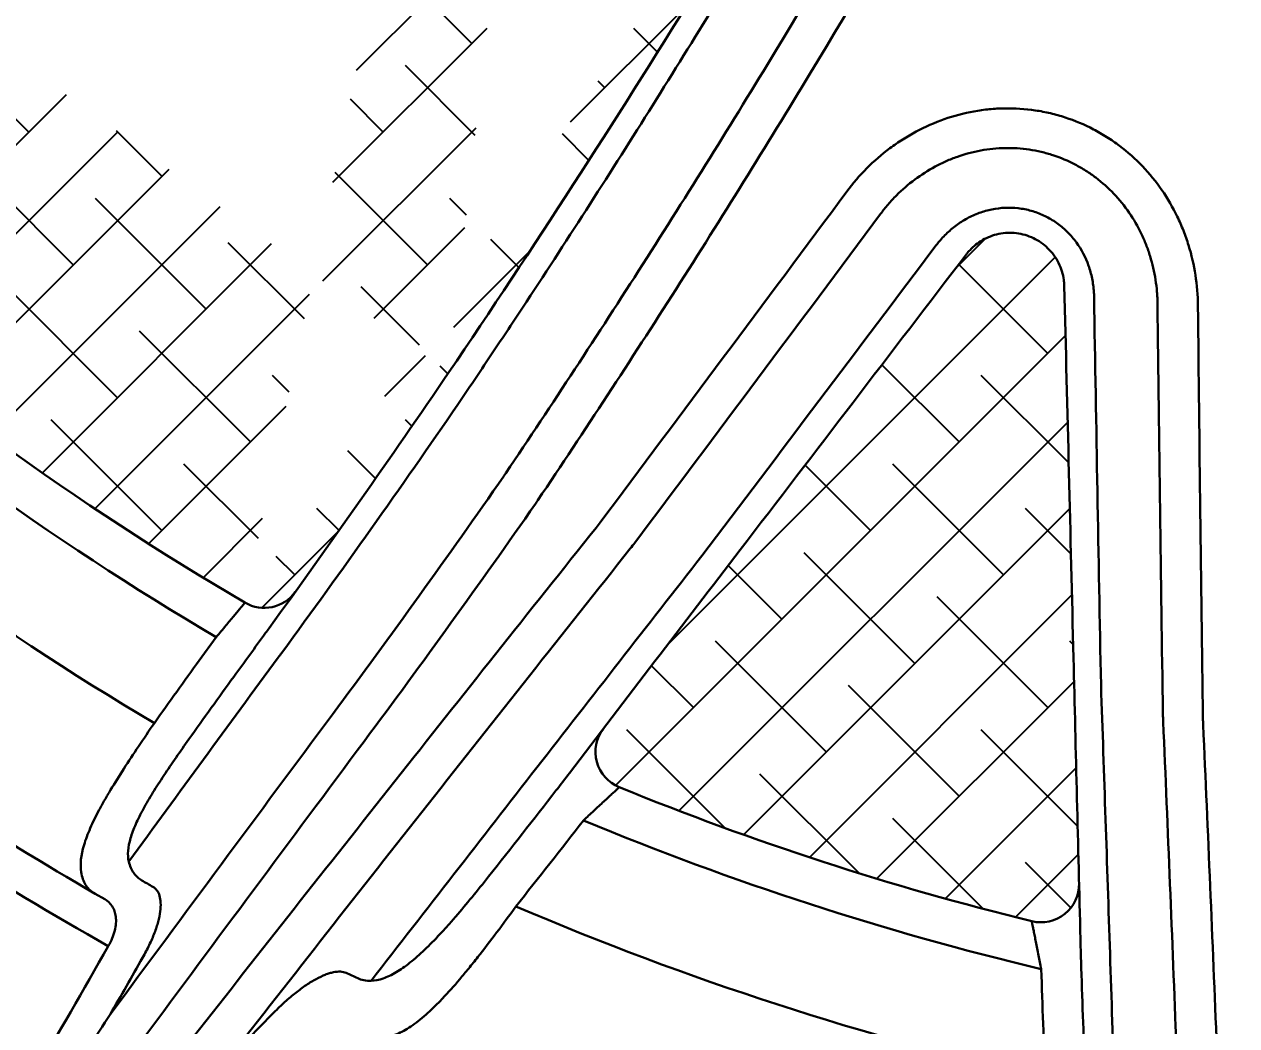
# Model space of a CAD drawing. Header units: inches. Extents: x 975 to 1816, y 133 to 420.
# Drawn here: x 1527.28 to 1546.63, y 228.97 to 244.97 of the extents above; entities that cross this region are included whole.
import ezdxf

# ---------------------------------------------------------------- set-up
doc = ezdxf.new("R2010")
doc.units = ezdxf.units.IN
doc.header["$MEASUREMENT"] = 0
doc.linetypes.add('CENTER', pattern=[2, 1.25, -0.25, 0.25, -0.25])
doc.layers.get('0').update_dxf_attribs({"lineweight": 30})
doc.layers.add('Center', color=1, linetype='CENTER', lineweight=18)
doc.layers.add('FORMAT', color=7, linetype='Continuous')
doc.styles.add('TCVN', font='tcvn+7284-2003r.ttf', dxfattribs={"height": 2.5})
doc.dimstyles.new('TCVN', dxfattribs={"dimtxt": 2.5, "dimasz": 3, "dimexe": 0.1, "dimexo": 0.0625, "dimgap": 0.09, "dimtad": 0, "dimtoh": 1, "dimdec": 0, "dimzin": 0, "dimdsep": 46, "dimtxsty": 'TCVN', "dimcen": 0.09, "dimclrd": 2, "dimclre": 2, "dimclrt": 1, "dimadec": 0, "dimazin": 0, "dimtfac": 1, "dimtdec": 0, "dimtofl": 0, "dimtmove": 0, "dimatfit": 3, "dimfxl": 1, "dimtolj": 1, "dimtzin": 0, "dimlwd": 18, "dimlwe": 18, "dimarcsym": 0})
pattern_1 = [(45, (0, 0), (-0.7071067811865476, 0.7071067811865476), []), (135, (0, 0), (-2.121320343559642, 0.7071067811865477), [2.5, -1.5])]

# ---------------------------------------------------------------- blocks, each defined once
blk = doc.blocks.new('*D74')
at = {"layer": 'Center', "color": 2, "linetype": 'Continuous', "lineweight": 18, "transparency": 16777216}
for p, q in [((1611.119503879612, 353.3944223438949), (1591.19814560088, 326.2673671828961)), ((1614.119503879613, 353.394422343895), (1611.119503879612, 353.3944223438949))]:
    blk.add_line(p, q, dxfattribs=at)
at = {"layer": 'Center', "color": 2, "lineweight": 18, "transparency": 16777216}
for p, q in [((1554.505716209793, 276.4255789259862), (1554.685716209793, 276.4255789259863)), ((1554.595716209793, 276.3355789259863), (1554.595716209793, 276.5155789259861))]:
    blk.add_line(p, q, dxfattribs=at)
at = {"layer": 'Center', "color": 2, "transparency": 16777216}
blk.add_solid([(1590.795142869767, 326.5633212312131), (1591.601148331993, 325.9714131345792), (1589.422421310978, 323.8493507962162)], dxfattribs=at)
at = {"layer": 'Defpoints', "color": 0, "transparency": 16777216}
for p in [(1589.422421310978, 323.8493507962162), (1519.769011108607, 229.0018070557562)]:
    blk.add_point(p, dxfattribs=at)
at = {"layer": 'Center', "color": 1, "transparency": 16777216, "insert": (1617.209503879613, 353.3944223438949), "char_height": 2.5, "attachment_point": 5, "style": 'TCVN'}
blk.add_mtext('\\A1;∅118', dxfattribs=at)

msp = doc.modelspace()

# ---------------------------------------------------------------- hatches: boundary and pattern name
at = {"layer": 'FORMAT'}
h = msp.add_hatch(dxfattribs=at)
h.set_pattern_fill('ANSI38', color=3, scale=8)
h.set_pattern_definition(pattern_1)
h.paths.add_polyline_path([(1554.595716209793, 336.2636068212562, 0.414213562373095), (1494.667688314523, 276.3355789259863, 0.414213562373095), (1554.595716209793, 216.4075510307163), (1554.595716209793, 217.5875510307165, -0.4142135623730951), (1495.757688314523, 276.4255789259864, -0.4142135623730951), (1554.595716209793, 335.2636068212563)])
h.paths.add_polyline_path([(1554.595716209793, 336.2636068212562), (1554.595716209793, 335.2636068212563, -0.4142135623730951), (1613.433744105063, 276.4255789259864, -0.4142135623730951), (1554.595716209793, 217.5875510307165), (1554.595716209793, 216.4075510307163, 0.414213562373095), (1614.523744105063, 276.3355789259863, 0.414213562373095)])
h.paths.add_polyline_path([(1560.855499231678, 334.3342656695384), (1566.534810445013, 333.4354196637688), (1567.472736711903, 339.3616574515965), (1561.793425498568, 340.2605034573661)], flags=9)
h = msp.add_hatch(dxfattribs=at)
h.set_pattern_fill('ANSI38', color=3, scale=8)
h.set_pattern_definition(pattern_1)
edge = h.paths.add_edge_path()
edge.add_spline(control_points=[(1565.318618731072, 240.8739875810666), (1565.328938277625, 240.9570484389108), (1565.352126001632, 241.0426350988562), (1565.388557841308, 241.1236258834892)], knot_values=[0.009254167133785416, 0.009254167133785416, 0.009254167133785416, 0.009254167133785416, 0.0106535030256173, 0.0106535030256173, 0.0106535030256173, 0.0106535030256173], degree=3, periodic=0)
edge.add_spline(control_points=[(1565.388557841308, 241.1236258834892), (1565.425251741646, 241.2051992491481), (1565.476431940866, 241.284071432347), (1565.538679950035, 241.3524393229785)], knot_values=[0.007842854866841244, 0.007842854866841244, 0.007842854866841244, 0.007842854866841244, 0.00925416713378542, 0.00925416713378542, 0.00925416713378542, 0.00925416713378542], degree=3, periodic=0)
edge.add_spline(control_points=[(1565.538679950035, 241.3524393229785), (1565.601494714396, 241.4214296890506), (1565.677263787942, 241.4816054146793), (1565.759731313883, 241.5273838580782)], knot_values=[0.006418569975644233, 0.006418569975644233, 0.006418569975644233, 0.006418569975644233, 0.007842854866841241, 0.007842854866841241, 0.007842854866841241, 0.007842854866841241], degree=3, periodic=0)
edge.add_spline(control_points=[(1565.759731313883, 241.5273838580782), (1565.841653411629, 241.5728595295262), (1565.932427325536, 241.6054203130776), (1566.024639179016, 241.6223766705567)], knot_values=[0.00500427122234227, 0.00500427122234227, 0.00500427122234227, 0.00500427122234227, 0.006418569975644234, 0.006418569975644234, 0.006418569975644234, 0.006418569975644234], degree=3, periodic=0)
edge.add_spline(control_points=[(1566.024639179016, 241.6223766705567), (1566.115999496559, 241.6391764435274), (1566.211261198082, 241.6410994112493), (1566.302523482035, 241.6283314455505)], knot_values=[0.003603259343527432, 0.003603259343527432, 0.003603259343527432, 0.003603259343527432, 0.00500427122234227, 0.00500427122234227, 0.00500427122234227, 0.00500427122234227], degree=3, periodic=0)
edge.add_spline(control_points=[(1566.302523482035, 241.6283314455505), (1566.401364701861, 241.6145031558158), (1566.498449863396, 241.582880385251), (1566.584259971087, 241.5381315979892)], knot_values=[0.002081712490357835, 0.002081712490357835, 0.002081712490357835, 0.002081712490357835, 0.003603259343527432, 0.003603259343527432, 0.003603259343527432, 0.003603259343527432], degree=3, periodic=0)
edge.add_spline(control_points=[(1566.584259971087, 241.5381315979892), (1566.669867327106, 241.4934885429269), (1566.74675339765, 241.4346793961613), (1566.809594012998, 241.369219089273)], knot_values=[0.0005656201739913085, 0.0005656201739913085, 0.0005656201739913085, 0.0005656201739913085, 0.002081712490357835, 0.002081712490357835, 0.002081712490357835, 0.002081712490357835], degree=3, periodic=0)
edge.add_spline(control_points=[(1566.809594012998, 241.369219089273), (1566.828574116619, 241.3494477455189), (1566.847432289097, 241.3277059077568), (1566.863021259677, 241.3080951586174)], knot_values=[0.0001137027218274027, 0.0001137027218274027, 0.0001137027218274027, 0.0001137027218274027, 0.0005656201739913085, 0.0005656201739913085, 0.0005656201739913085, 0.0005656201739913085], degree=3, periodic=0)
edge.add_spline(control_points=[(1566.872986119787, 241.2953169630445), (1568.082409387007, 239.7142973449099), (1569.288083046996, 238.1381794040879), (1570.485865508742, 236.5723772390357)], knot_values=[0, 0, 0, 0, 1, 1, 1, 1], degree=3, periodic=0)
edge.add_spline(control_points=[(1570.485865508742, 236.5723772390357), (1571.211296558694, 235.6240568679417), (1571.939757815549, 234.6717752562397), (1572.670226173214, 233.7168698602562)], knot_values=[0.1983692280356164, 0.1983692280356164, 0.1983692280356164, 0.1983692280356164, 1, 1, 1, 1], degree=3, periodic=0)
edge.add_arc((1572.186522530736, 233.3468539332297), 0.6090000000000103, -67.78779660798108, 37.414691450293105, ccw=False)
edge.add_arc((1554.595716209793, 276.4255789259865), 47.14084945843562, 283.7877966079871, 292.21220339201346, ccw=False)
edge.add_arc((1565.685494189698, 231.2345417794578), 0.6090000000000149, 178.5853085496923, 283.7877966079787, ccw=False)
edge.add_spline(control_points=[(1565.076679817672, 231.2495770850831), (1565.106361870575, 232.4514722010508), (1565.135962325899, 233.6500632419507), (1565.165439592016, 234.8436660663443)], knot_values=[0, 0, 0, 0, 0.8016310740845208, 0.8016310740845208, 0.8016310740845208, 0.8016310740845208], degree=3, periodic=0)
edge.add_spline(control_points=[(1565.165439592016, 234.8436660663443), (1565.214110505063, 236.8144641399532), (1565.263102184227, 238.7982507771063), (1565.312246099068, 240.7882017896139)], knot_values=[0, 0, 0, 0, 1, 1, 1, 1], degree=3, periodic=0)
edge.add_spline(control_points=[(1565.312505838905, 240.7969401586989), (1565.313236551401, 240.8179656865635), (1565.315364043496, 240.8477909705185), (1565.318618731072, 240.8739875810666)], knot_values=[0.0106535030256173, 0.0106535030256173, 0.0106535030256173, 0.0106535030256173, 0.01109037539014656, 0.01109037539014656, 0.01109037539014656, 0.01109037539014656], degree=3, periodic=0)
edge = h.paths.add_edge_path()
edge.add_spline(control_points=[(1542.374025490456, 241.3609733870901), (1542.431196126275, 241.4221053553804), (1542.500261965567, 241.4777170155637), (1542.577341131781, 241.5218258386447)], knot_values=[0.00925416713380884, 0.00925416713380884, 0.00925416713380884, 0.00925416713380884, 0.01065350302565833, 0.01065350302565833, 0.01065350302565833, 0.01065350302565833], degree=3, periodic=0)
edge.add_spline(control_points=[(1542.577341131781, 241.5218258386447), (1542.654974742057, 241.5662519442839), (1542.742740299101, 241.5999779145643), (1542.833285634228, 241.618700238181)], knot_values=[0.007842854866875554, 0.007842854866875554, 0.007842854866875554, 0.007842854866875554, 0.009254167133808841, 0.009254167133808841, 0.009254167133808841, 0.009254167133808841], degree=3, periodic=0)
edge.add_spline(control_points=[(1542.833285634228, 241.618700238181), (1542.924655365819, 241.6375930246643), (1543.021324238035, 241.6417402653374), (1543.114949761907, 241.6303026084836)], knot_values=[0.006418569975697863, 0.006418569975697863, 0.006418569975697863, 0.006418569975697863, 0.007842854866875552, 0.007842854866875552, 0.007842854866875552, 0.007842854866875552], degree=3, periodic=0)
edge.add_spline(control_points=[(1543.114949761907, 241.6303026084836), (1543.207956060215, 241.6189405986246), (1543.300532447588, 241.5919272579812), (1543.385100100996, 241.5514444717826)], knot_values=[0.005004271222376998, 0.005004271222376998, 0.005004271222376998, 0.005004271222376998, 0.006418569975697863, 0.006418569975697863, 0.006418569975697863, 0.006418569975697863], degree=3, periodic=0)
edge.add_spline(control_points=[(1543.385100100996, 241.5514444717826), (1543.468886809296, 241.5113355263206), (1543.54708543681, 241.4568978166235), (1543.613413353536, 241.3929256907904)], knot_values=[0.003603259343539039, 0.003603259343539039, 0.003603259343539039, 0.003603259343539039, 0.005004271222376998, 0.005004271222376998, 0.005004271222376998, 0.005004271222376998], degree=3, periodic=0)
edge.add_spline(control_points=[(1543.613413353536, 241.3929256907904), (1543.685249515349, 241.32364095806), (1543.745205662759, 241.240992373097), (1543.788324820959, 241.1543519279264)], knot_values=[0.002081712490368265, 0.002081712490368265, 0.002081712490368265, 0.002081712490368265, 0.003603259343539039, 0.003603259343539039, 0.003603259343539039, 0.003603259343539039], degree=3, periodic=0)
edge.add_spline(control_points=[(1543.788324820959, 241.1543519279264), (1543.831342097439, 241.0679161963444), (1543.858977085972, 240.9751460988138), (1543.871339608727, 240.885250811137)], knot_values=[0.0005656201739996083, 0.0005656201739996083, 0.0005656201739996083, 0.0005656201739996083, 0.002081712490368264, 0.002081712490368264, 0.002081712490368264, 0.002081712490368264], degree=3, periodic=0)
edge.add_spline(control_points=[(1543.871339608727, 240.885250811137), (1543.875073530834, 240.8580992330425), (1543.877550581258, 240.8294251611358), (1543.878635414251, 240.8043967648043)], knot_values=[0.0001137027218291859, 0.0001137027218291859, 0.0001137027218291859, 0.0001137027218291859, 0.0005656201739996084, 0.0005656201739996084, 0.0005656201739996084, 0.0005656201739996084], degree=3, periodic=0)
edge.add_spline(control_points=[(1543.879186320518, 240.7882017896138), (1543.928330281967, 238.7982488898522), (1543.97732188108, 236.8144654941689), (1544.02599282757, 234.8436660663446)], knot_values=[0, 0, 0, 0, 1, 1, 1, 1], degree=3, periodic=0)
edge.add_spline(control_points=[(1544.02599282757, 234.8436660663446), (1544.055470146652, 233.6500610973), (1544.085070595803, 232.4514703063566), (1544.114752601914, 231.2495770850831)], knot_values=[0.198369228035552, 0.198369228035552, 0.198369228035552, 0.198369228035552, 1, 1, 1, 1], degree=3, periodic=0)
edge.add_arc((1543.505938229888, 231.2345417794577), 0.6090000000000146, -103.78779660797869, 1.4146914503103858, ccw=False)
edge.add_arc((1554.595716209793, 276.4255789259865), 47.14084945843561, 247.7877966079874, 256.2122033920135, ccw=False)
edge.add_arc((1537.00490988885, 233.3468539332295), 0.6090000000000276, 142.5853085496878, 247.78779660798222, ccw=False)
edge.add_spline(control_points=[(1536.521206246372, 233.7168698602562), (1537.251675755567, 234.6717767615768), (1537.980137164336, 235.6240585718701), (1538.705566910846, 236.5723772390373)], knot_values=[0, 0, 0, 0, 0.8016310740846274, 0.8016310740846274, 0.8016310740846274, 0.8016310740846274], degree=3, periodic=0)
edge.add_spline(control_points=[(1538.705566910846, 236.5723772390373), (1539.903348549546, 238.1381783281633), (1541.109024179587, 239.7142988443358), (1542.318446299799, 241.2953169630445)], knot_values=[0, 0, 0, 0, 1, 1, 1, 1], degree=3, periodic=0)
edge.add_spline(control_points=[(1542.323792718218, 241.302233780892), (1542.336742372245, 241.3188142882194), (1542.355994411558, 241.3416929413213), (1542.374025490456, 241.3609733870901)], knot_values=[0.01065350302565833, 0.01065350302565833, 0.01065350302565833, 0.01065350302565833, 0.01109037539013582, 0.01109037539013582, 0.01109037539013582, 0.01109037539013582], degree=3, periodic=0)
h.paths.add_polyline_path([(1505.781252340478, 264.6249326236826), (1508.781252340478, 264.6249326236826), (1508.781252340478, 270.6249326236826), (1505.781252340478, 270.6249326236826)], flags=9)
h = msp.add_hatch(dxfattribs=at)
h.set_pattern_fill('ANSI38', color=3, scale=8)
h.set_pattern_definition(pattern_1)
edge = h.paths.add_edge_path()
edge.add_spline(control_points=[(1525.73827583003, 245.4504682464448), (1524.722950976703, 244.1422121607571), (1523.722231718752, 242.810938726239), (1522.739331479243, 241.4597735920328)], knot_values=[0, 0, 0, 0, 1, 1, 1, 1], degree=3, periodic=0)
edge.add_arc((1523.650738832833, 241.674731610245), 0.6090000000000286, 143.7118873942702, 228.3155353984209)
edge.add_arc((1554.595716209793, 276.4255789259864), 47.1408494584355, 228.3155353984209, 239.6844646015796)
edge.add_spline(control_points=[(1535.14764346793, 256.5045737416244), (1533.489887412568, 254.7265273244457), (1531.875883791329, 252.9145194469472), (1529.912556479416, 250.6074323890874), (1529.522601713919, 250.1439106399799), (1528.748107245079, 249.2126651822277), (1528.36367864982, 248.7450675297433), (1527.221219472689, 247.339378242917), (1526.473110414967, 246.3973096223122), (1525.738287571044, 245.4504833748559)], knot_values=[0, 0, 0, 0, 0.4999999999999997, 0.4999999999999997, 0.6249999999999997, 0.6249999999999997, 0.7499999999999997, 0.7499999999999997, 1, 1, 1, 1], degree=3, periodic=0)
edge.add_spline(control_points=[(1534.054133520484, 239.4087729903459), (1535.398167050579, 241.3875522943609), (1536.704833917026, 243.4063794507551), (1538.289443132133, 245.9809581042842), (1538.603931673358, 246.4984336411108), (1539.227994236002, 247.5385465687447), (1539.537488101528, 248.0610600576343), (1540.456336233809, 249.6325921365283), (1541.056793594609, 250.6868201913819), (1541.645160487445, 251.7475764799328)], knot_values=[0, 0, 0, 0, 0.5000000000000006, 0.5000000000000006, 0.6250000000000001, 0.6250000000000001, 0.7499999999999997, 0.7499999999999997, 1, 1, 1, 1], degree=3, periodic=0)
edge.add_arc((1531.108220323408, 236.2565541555296), 0.6090000000000062, 239.6844646015796, 324.2881126057365)
edge.add_spline(control_points=[(1531.185422400857, 235.3233271118845), (1532.166741090469, 236.6756773970071), (1533.123634461015, 238.0388281431946), (1534.054122760245, 239.4087571483777)], knot_values=[0, 0, 0, 0, 1, 1, 1, 1], degree=3, periodic=0)
edge.add_spline(control_points=[(1536.068849509456, 257.484368196791), (1535.762977406041, 257.1617597901952), (1535.455873243872, 256.8351693361991), (1535.14764346793, 256.5045737416244)], knot_values=[0, 0, 0, 0, 1, 1, 1, 1], degree=3, periodic=0)
edge.add_spline(control_points=[(1541.645160487445, 251.7475764799328), (1541.861764815255, 252.1380886002593), (1542.075010054008, 252.5263842083262), (1542.284947262309, 252.9123712690941)], knot_values=[0, 0, 0, 0, 1, 1, 1, 1], degree=3, periodic=0)
edge.add_arc((1541.450044104084, 258.3321135072464), 3.262499999999996, 338.1176087293941, 489.3116410526703)
edge.add_spline(control_points=[(1544.358164792238, 256.8533504048074), (1544.401813436477, 256.9391893908576), (1544.441584753804, 257.0267903811033), (1544.477483721307, 257.1161712330949)], knot_values=[0, 0, 0, 0, 1, 1, 1, 1], degree=3, periodic=0)
edge.add_spline(control_points=[(1544.344123628421, 256.8257437812027), (1544.001223612279, 256.1517217760304), (1543.657966214549, 255.4887718856278), (1543.14296929805, 254.5104676098382), (1542.971287046704, 254.1870573058343), (1542.713801863622, 253.7059419709831), (1542.58506886862, 253.4663844666328), (1542.434910959994, 253.1886434054957), (1542.370565559281, 253.0699840906234), (1542.327670556962, 252.990960572445), (1542.306159540934, 252.9513718118987), (1542.284947262309, 252.9123712690941)], knot_values=[0, 0, 0, 0, 0.5000000000000008, 0.5000000000000008, 0.7500000000000003, 0.7500000000000003, 0.8750000000000001, 0.9374999999999998, 0.96875, 0.96875, 1, 1, 1, 1], degree=3, periodic=0)
edge.add_spline(control_points=[(1539.383126104043, 260.8563472981429), (1539.300195939433, 260.7884416031176), (1539.220828509553, 260.7166440227436), (1539.14499810512, 260.640937708579)], knot_values=[0, 0, 0, 0, 1, 1, 1, 1], degree=3, periodic=0)
edge.add_spline(control_points=[(1539.120204396273, 260.6161791720873), (1538.593577548357, 260.0901846630344), (1538.075601775818, 259.5655191382067), (1537.311327628152, 258.7808440617487), (1537.058290275621, 258.5192615013103), (1536.683362091468, 258.1290629820519), (1536.497193549141, 257.9346542503788), (1536.312936310717, 257.7412781071461), (1536.190519341308, 257.6125897151462), (1536.129331133031, 257.5481591734512), (1536.068849509456, 257.484368196791)], knot_values=[0, 0, 0, 0, 0.4999999999999987, 0.4999999999999987, 0.7499999999999987, 0.7499999999999987, 0.874999999999998, 0.9374999999999989, 0.9374999999999989, 1, 1, 1, 1], degree=3, periodic=0)

# ---------------------------------------------------------------- linework, layer by layer
msp.add_line((1530.071509682719, 234.8076537798664), (1530.342136785632, 235.1799620066884))
for radius in [58.8380278952699, 58.4030278952699, 57.08507566618621]:
    msp.add_circle((1554.595716209793, 276.4255789259864), radius)
for centre, radius, start, end in [((1554.595716209793, 276.4255789259864), 47.1408494584355, 228.3155353984209, 239.6844646015796), ((1554.595716209793, 276.4255789259864), 47.84806192457118, 228.4567221317495, 239.5432778682515), ((1554.595716209793, 276.4255789259864), 49.53270725694754, 228.6372188681809, 239.3628040471687), ((1554.595716209793, 276.4255789259864), 52.36155712149039, 227.812522181149, 240.1876395075387), ((1554.595716209793, 276.4255789259864), 52.98550985273558, 227.3577064781138, 240.6424452555845), ((1531.108220323408, 236.2565541555296), 0.6090000000000062, 239.6844646015796, 324.2881126057365), ((1537.00490988885, 233.3468539332295), 0.6090000000000212, 142.5853085496886, 247.7877966079874), ((1554.595716209793, 276.4255789259864), 47.1408494584355, 247.7877966079874, 256.2122033920135), ((1554.595716209793, 276.4255789259864), 47.84806192457121, 247.3945372378722, 256.6054627621348), ((1543.505938229888, 231.2345417794577), 0.6089999999999927, 256.2122033920135, 1.414691450309844), ((1554.595716209793, 276.4255789259864), 49.53270725694755, 246.8531868660983, 257.1468131339054)]:
    msp.add_arc(centre, radius, start, end)
for points, knots in [([(1534.054133520484, 239.4087729903459), (1535.398167050579, 241.3875522943609), (1536.704833917026, 243.4063794507551), (1538.289443132133, 245.9809581042842), (1538.603931673358, 246.4984336411108), (1539.227994236002, 247.5385465687447), (1539.537488101528, 248.0610600576343), (1540.456336233809, 249.6325921365283), (1541.056793594609, 250.6868201913819), (1541.645160487445, 251.7475764799328)], [0, 0, 0, 0, 0.5000000000000006, 0.5000000000000006, 0.6250000000000001, 0.6250000000000001, 0.7499999999999997, 0.7499999999999997, 1, 1, 1, 1]), ([(1542.006948106864, 251.6584426534766), (1541.402659019022, 250.5623389566653), (1540.78575467255, 249.4727653164141), (1539.841441525308, 247.8482229333648), (1539.523332383335, 247.3080482155201), (1538.881739346834, 246.2325689943457), (1538.558337138798, 245.6973918011545), (1537.580384026386, 244.0994884101028), (1536.918085981124, 243.0443871603773), (1535.909415259721, 241.4767829128721), (1535.401274761999, 240.6967446146596), (1534.887477875158, 239.9223226532174), (1534.543695097319, 239.407286366023), (1534.371042787771, 239.1501906480221), (1534.198037782932, 238.8941161205177)], [0, 0, 0, 0, 0.2499999999999993, 0.2499999999999993, 0.3749999999999992, 0.3749999999999992, 0.499999999999999, 0.499999999999999, 0.7499999999999996, 0.7499999999999996, 0.8750000000000001, 0.9375, 0.9375, 1, 1, 1, 1]), ([(1534.965901573797, 237.799808001459), (1535.704539099519, 238.8992068805018), (1536.432918021364, 240.0107248707091), (1537.509745319554, 241.6964118460941), (1537.866163980549, 242.2615444553378), (1538.5732330189, 243.3972913305389), (1538.923476850949, 243.9672424488672), (1540.658249917454, 246.827379204027), (1541.993427267705, 249.1487077577071), (1543.275695203357, 251.5034424010882)], [0, 0, 0, 0, 0.2500000000000001, 0.2500000000000001, 0.3750000000000004, 0.3750000000000004, 0.5000000000000007, 0.5000000000000007, 1, 1, 1, 1]), ([(1543.859652452298, 251.2141697111917), (1542.566362780406, 248.8347441653075), (1541.219556226833, 246.4891720961398), (1539.469577148516, 243.5992359029134), (1539.116258292152, 243.0233503808873), (1538.402972709913, 241.8757850673383), (1538.043415276272, 241.304773954101), (1536.957093196843, 239.6015620891511), (1536.222275411939, 238.4784999808879), (1535.477094981976, 237.3676935761769)], [0, 0, 0, 0, 0.499999999999999, 0.499999999999999, 0.6249999999999991, 0.6249999999999991, 0.7499999999999991, 0.7499999999999991, 1, 1, 1, 1]), ([(1540.40755047271, 242.2949225803423), (1540.604164511513, 242.5594568136701), (1540.833565652965, 242.790499217539), (1541.162372497184, 243.0362635330221), (1541.230431741072, 243.0832971354815), (1541.369489488997, 243.171812132948), (1541.440628310285, 243.2134217146282), (1541.658975807579, 243.3301357519235), (1541.809290726838, 243.3961729995403), (1542.11719513762, 243.5040444698705), (1542.275128682945, 243.5460159548109), (1542.518344399324, 243.5899741470281), (1542.600373504862, 243.6013999946268), (1542.763647915543, 243.6174305969589), (1542.845251891193, 243.6221047804559), (1543.089964414635, 243.6261878287031), (1543.252973502063, 243.6156554376062), (1543.497278014621, 243.5791161528009), (1543.578751555656, 243.5634253458684), (1543.738518642914, 243.5256544653706), (1543.817206854237, 243.5035295539353), (1544.049758556885, 243.4276343968568), (1544.200116764291, 243.3643644357086), (1544.418524398253, 243.2501374827395), (1544.490427406005, 243.2086260628486), (1544.629288651252, 243.1205531056421), (1544.696483937069, 243.0739038688124), (1544.891594874526, 242.9263889107403), (1545.013057920504, 242.8179819560718), (1545.239000940906, 242.5813261515819), (1545.343883706507, 242.4520942548232), (1545.529380091124, 242.1830699241988), (1545.611030066964, 242.0423981521848), (1545.71744673974, 241.8224868228983), (1545.750232772322, 241.747693654615), (1545.810374763125, 241.5950979742352), (1545.837814886229, 241.5170028628931), (1545.91074337704, 241.2817415521632), (1545.947300216242, 241.1228598508648), (1545.997418674601, 240.8012182592964), (1546.010948394252, 240.6384528601154), (1546.012686812389, 240.4737033344248)], [0, 0, 0, 0, 0.1250000000000023, 0.1250000000000023, 0.1562500000000026, 0.1562500000000026, 0.1875000000000029, 0.1875000000000029, 0.2500000000000033, 0.2500000000000033, 0.3125000000000033, 0.3125000000000033, 0.3437500000000032, 0.3437500000000032, 0.3750000000000031, 0.3750000000000031, 0.4375000000000023, 0.4375000000000023, 0.4687500000000019, 0.4687500000000019, 0.5000000000000016, 0.5000000000000016, 0.5625000000000006, 0.5625000000000006, 0.5937499999999997, 0.5937499999999997, 0.6249999999999987, 0.6249999999999987, 0.687499999999998, 0.687499999999998, 0.7499999999999974, 0.7499999999999974, 0.8124999999999968, 0.8124999999999968, 0.8437499999999973, 0.8437499999999973, 0.8749999999999978, 0.8749999999999978, 0.9374999999999989, 0.9374999999999989, 1, 1, 1, 1]), ([(1545.367162251631, 240.500783841958), (1545.366801072493, 240.5328769343806), (1545.365842530666, 240.5657142158564), (1545.362789415983, 240.6303509649883), (1545.360689990418, 240.6625720474365), (1545.352695628863, 240.7589470430109), (1545.345111604902, 240.8228138870699), (1545.3155233561, 241.0132512107698), (1545.286798951316, 241.1386784638819), (1545.229538786178, 241.3244007091557), (1545.207987056715, 241.3861010911492), (1545.160714097947, 241.5067426350877), (1545.134943595721, 241.5658747422677), (1545.051304719911, 241.7397449439984), (1544.987125337626, 241.8509662717877), (1544.841312540569, 242.0636733325141), (1544.758819020085, 242.1659392299615), (1544.580783962889, 242.353410694413), (1544.485060119619, 242.4392838923359), (1544.331244993796, 242.5560973706401), (1544.278266729375, 242.5930338287602), (1544.168770231728, 242.6627548228471), (1544.112031105396, 242.6956306113266), (1543.939586291509, 242.7861003490416), (1543.820844180309, 242.8361659707159), (1543.637149648042, 242.8961288547903), (1543.57498734106, 242.9135923463635), (1543.448761381921, 242.943363275625), (1543.384391052131, 242.95570624779), (1543.191463534776, 242.9843482763767), (1543.062718985207, 242.9924585156539), (1542.86942199989, 242.9888406305835), (1542.80495966558, 242.9850065986039), (1542.675974770012, 242.9720376338862), (1542.611164065701, 242.9628476575101), (1542.419332318243, 242.9276654285675), (1542.29474698519, 242.8942025603668), (1542.112546701392, 242.8298470114418), (1542.052592070323, 242.8060374611366), (1541.93425029543, 242.7536757547604), (1541.875654489432, 242.7250143153757), (1541.703790954783, 242.6326549062716), (1541.595173058048, 242.5631183167458), (1541.389161149054, 242.4090582177145), (1541.291765044692, 242.3245375854713), (1541.15417763258, 242.1864078097367), (1541.109922071923, 242.1386434652776), (1541.046343725533, 242.0648654395535), (1541.02559677058, 242.039896078202), (1540.984989063165, 241.9892087124853), (1540.964871747251, 241.9631455139167), (1540.945708287326, 241.937401344671)], [0, 0, 0, 0, 0.01562499999999892, 0.01562499999999892, 0.03124999999999784, 0.03124999999999784, 0.06249999999999833, 0.06249999999999833, 0.1249999999999993, 0.1249999999999993, 0.1562499999999999, 0.1562499999999999, 0.1875000000000006, 0.1875000000000006, 0.2500000000000016, 0.2500000000000016, 0.3125000000000027, 0.3125000000000027, 0.3750000000000037, 0.3750000000000037, 0.4062500000000034, 0.4062500000000034, 0.4375000000000032, 0.4375000000000032, 0.5000000000000026, 0.5000000000000026, 0.5312500000000023, 0.5312500000000023, 0.5625000000000022, 0.5625000000000022, 0.6250000000000022, 0.6250000000000022, 0.6562500000000019, 0.6562500000000019, 0.6875000000000017, 0.6875000000000017, 0.7500000000000011, 0.7500000000000011, 0.7812500000000016, 0.7812500000000016, 0.8125000000000021, 0.8125000000000021, 0.875000000000002, 0.875000000000002, 0.9375000000000019, 0.9375000000000019, 0.9687500000000009, 0.9687500000000009, 0.9843750000000004, 0.9843750000000004, 1, 1, 1, 1]), ([(1541.883467336934, 241.4987739926119), (1541.928688234678, 241.5532366870106), (1541.977751845062, 241.6047358120121), (1542.082078530718, 241.7002916886999), (1542.137006501025, 241.7439912431515), (1542.252291304043, 241.8233744378733), (1542.31267331836, 241.8590245305438), (1542.439248660181, 241.9217575349765), (1542.504961447302, 241.9485394869885), (1542.638260385624, 241.9916689217531), (1542.706284851673, 242.0081973437156), (1542.845196046221, 242.0307776408524), (1542.916348694747, 242.0367715448668), (1543.056717949505, 242.0374961451009), (1543.126513304159, 242.032353126888), (1543.265314289988, 242.0108799231215), (1543.33486587124, 241.9943414303175), (1543.468626504316, 241.9508374132964), (1543.533237228502, 241.9239045408619), (1543.657981868876, 241.8598198499435), (1543.718628897184, 241.8222717634031), (1543.832192371225, 241.7387798823037), (1543.885169408824, 241.6929735646989), (1543.983801976012, 241.5935493386788), (1544.029716830349, 241.5396123881505), (1544.154595000629, 241.3681193929127), (1544.219262160123, 241.2439892397574), (1544.289928593354, 241.0438866047218), (1544.308708219523, 240.9755939614966), (1544.3297751551, 240.8722069887194), (1544.33558788693, 240.8375085673804), (1544.342562712824, 240.785119570594), (1544.344596309738, 240.7675995484709), (1544.34721311418, 240.7412344853067), (1544.348413065916, 240.7280306853799), (1544.349450516785, 240.7147949810544), (1544.35010602714, 240.7059640815242), (1544.350675381572, 240.7015544191589), (1544.3507073391, 240.6971226258966)], [0, 0, 0, 0, 0.06249999999999928, 0.06249999999999928, 0.1249999999999986, 0.1249999999999986, 0.1874999999999978, 0.1874999999999978, 0.2499999999999971, 0.2499999999999971, 0.3124999999999964, 0.3124999999999964, 0.3749999999999957, 0.3749999999999957, 0.4374999999999949, 0.4374999999999949, 0.4999999999999942, 0.4999999999999942, 0.5624999999999936, 0.5624999999999936, 0.6249999999999928, 0.6249999999999928, 0.687499999999992, 0.687499999999992, 0.7499999999999913, 0.7499999999999913, 0.874999999999993, 0.874999999999993, 0.937499999999994, 0.937499999999994, 0.9687499999999946, 0.9687499999999946, 0.9843749999999949, 0.9843749999999949, 0.992187499999995, 0.9960937499999974, 0.9960937499999974, 1, 1, 1, 1]), ([(1543.878745596408, 240.8017624698591), (1543.878711021574, 240.8026202314611), (1543.878674357318, 240.8034983015905), (1543.878635414251, 240.8043967648043), (1543.877550581258, 240.8294251611358), (1543.875073530834, 240.8580992330425), (1543.871339608727, 240.885250811137), (1543.858977085972, 240.9751460988138), (1543.831342097439, 241.0679161963444), (1543.788324820959, 241.1543519279264), (1543.745205662759, 241.240992373097), (1543.685249515349, 241.32364095806), (1543.613413353536, 241.3929256907904), (1543.54708543681, 241.4568978166235), (1543.468886809296, 241.5113355263206), (1543.385100100996, 241.5514444717826), (1543.300532447588, 241.5919272579812), (1543.207956060215, 241.6189405986246), (1543.114949761907, 241.6303026084836), (1543.021324238035, 241.6417402653374), (1542.924655365819, 241.6375930246643), (1542.833285634228, 241.618700238181), (1542.742740299101, 241.5999779145643), (1542.654974742057, 241.5662519442839), (1542.577341131781, 241.5218258386447), (1542.500261965567, 241.4777170155637), (1542.431196126275, 241.4221053553804), (1542.374025490456, 241.3609733870901), (1542.355994411558, 241.3416929413213), (1542.336742372245, 241.3188142882194), (1542.323792718218, 241.302233780892)], [9.754431223814792e-05, 9.754431223814792e-05, 9.754431223814792e-05, 9.754431223814792e-05, 0.0001137027218291859, 0.0001137027218291859, 0.0001137027218291859, 0.0005656201739996084, 0.0005656201739996084, 0.0005656201739996084, 0.002081712490368264, 0.002081712490368264, 0.002081712490368264, 0.003603259343539039, 0.003603259343539039, 0.003603259343539039, 0.005004271222376998, 0.005004271222376998, 0.005004271222376998, 0.006418569975697863, 0.006418569975697863, 0.006418569975697863, 0.007842854866875552, 0.007842854866875552, 0.007842854866875552, 0.00925416713380884, 0.00925416713380884, 0.00925416713380884, 0.01065350302565833, 0.01065350302565833, 0.01065350302565833, 0.01109037539013582, 0.01109037539013582, 0.01109037539013582, 0.01109037539013582]), ([(1541.835766888272, 241.4387211419054), (1541.851033131656, 241.4590129062785), (1541.866389780009, 241.4792698448985), (1541.88183100514, 241.4994831840647), (1541.881841545921, 241.4994969824767), (1541.881852086747, 241.4995107808757), (1541.881862627603, 241.4995245792414)], [0, 0, 0, 0, 0.000382339761689034, 0.000382339761689034, 0.000382339761689034, 0.0003826007616890095, 0.0003826007616890095, 0.0003826007616890095, 0.0003826007616890095]), ([(1544.352420155998, 240.6967917775896), (1544.352420573253, 240.6967744187176), (1544.352420990465, 240.696757059836), (1544.352421407633, 240.6967397009706), (1544.353032518517, 240.6713106416625), (1544.353549578233, 240.6458960226387), (1544.35397302873, 240.6205063676958)], [-2.610000000019904e-07, -2.610000000019904e-07, -2.610000000019904e-07, -2.610000000019904e-07, 0, 0, 0, 0.0003823397616888617, 0.0003823397616888617, 0.0003823397616888617, 0.0003823397616888617]), ([(1529.97385325504, 228.7924900507819), (1531.047024533882, 230.158834827605), (1532.119880056835, 231.5213333814935), (1534.265608494292, 234.236398357643), (1535.336059663153, 235.5859181243343), (1536.404798808906, 236.9270902236863)], [0, 0, 0, 0, 0.5, 0.5, 1, 1, 1, 1]), ([(1536.950815300064, 236.593836402337), (1535.878051991285, 235.2418528225093), (1534.803109289437, 233.8816307908456), (1532.648528447751, 231.1462883689345), (1531.571087227231, 229.7739430615291), (1530.493214970815, 228.3979694265948)], [0, 0, 0, 0, 0.5, 0.5, 1, 1, 1, 1]), ([(1537.025758327769, 236.6881718923107), (1537.02574763154, 236.6881584444764), (1537.025736935307, 236.6881449966459), (1537.025726239083, 236.6881315488106), (1537.000734111292, 236.6567101811131), (1536.975763739571, 236.6252784550991), (1536.950815300064, 236.593836402337)], [-2.60999999995145e-07, -2.60999999995145e-07, -2.60999999995145e-07, -2.60999999995145e-07, 0, 0, 0, 0.0006098362162363806, 0.0006098362162363806, 0.0006098362162363806, 0.0006098362162363806]), ([(1532.812801475164, 229.6906909111152), (1533.254230161696, 230.2593046581461), (1533.695768214831, 230.8277698682948), (1534.577899000117, 231.9628414609727), (1535.018587230877, 232.5295709540497), (1535.899248314139, 233.6614145303564), (1536.339262151898, 234.2265811686158), (1537.218433150064, 235.3550746471047), (1537.657639994228, 235.9184648611631), (1538.095780241385, 236.4801024476716)], [0, 0, 0, 0, 0.25, 0.25, 0.5, 0.5, 0.75, 0.75, 1, 1, 1, 1]), ([(1530.495593754332, 235.3636284828792), (1530.541566438775, 235.4185883251209), (1530.583299083455, 235.4686331189529), (1530.63969199898, 235.5363985300328), (1530.657513650935, 235.5578409360303), (1530.689982150048, 235.5969426151265), (1530.704763396373, 235.6147631812103), (1530.744792546697, 235.6630589677208), (1530.76580800842, 235.6884667431588), (1530.78664472316, 235.7136711538963), (1530.791908195664, 235.7200413784537), (1530.799004950104, 235.7286313743159), (1530.800820442224, 235.7308295954718), (1530.800820442224, 235.7308295954718)], [0, 0, 0, 0, 0.2500000000000004, 0.2500000000000004, 0.3750000000000056, 0.3750000000000056, 0.5000000000000108, 0.5000000000000108, 0.7499999999999962, 0.7499999999999962, 0.8749999999999981, 0.8749999999999981, 1, 1, 1, 1]), ([(1531.388497442658, 234.9308619297447), (1531.388487216925, 234.9308479648483), (1531.388476991191, 234.9308339999535), (1531.388466765454, 234.9308200350605), (1531.369949876461, 234.9055322359486), (1531.35142593861, 234.8802501869183), (1531.332894960474, 234.8549738980076)], [-2.610000000005267e-07, -2.610000000005267e-07, -2.610000000005267e-07, -2.610000000005267e-07, 0, 0, 0, 0.0004726219943954337, 0.0004726219943954337, 0.0004726219943954337, 0.0004726219943954337]), ([(1544.465082844584, 234.4105905806241), (1544.513785482058, 232.9861510283927), (1544.56173693788, 231.5557941513121), (1544.632520003054, 229.4058187986001), (1544.655929041916, 228.6882947333024), (1544.702409638451, 227.2514946732803), (1544.725485990687, 226.5320661225878), (1544.748386474447, 225.812584258786)], [0, 0, 0, 0, 0.5, 0.5, 0.75, 0.75, 1, 1, 1, 1]), ([(1528.186554238015, 231.4275786893263), (1528.165617396711, 231.5518886042703), (1528.181775060411, 231.6958085777119), (1528.244326332435, 231.9047884902831), (1528.259050942104, 231.948233334954), (1528.292310057026, 232.0370694385925), (1528.310848283795, 232.082519554968), (1528.371846620195, 232.2220668294799), (1528.419668799492, 232.3193471868809), (1528.501203534287, 232.4722734832065), (1528.530020952848, 232.5244197991406), (1528.590843157075, 232.6312048402913), (1528.622756475997, 232.6856732988085), (1528.721658167585, 232.8506251622641), (1528.79217454994, 232.9633326082713), (1528.941094563916, 233.1948375110877), (1529.019616344378, 233.3138034577018), (1529.183397314319, 233.5579425000928), (1529.267628903063, 233.6815969310192), (1529.353843878706, 233.8070739143891)], [0, 0, 0, 0, 0.2499999999999962, 0.2499999999999962, 0.3124999999999981, 0.3124999999999981, 0.3749999999999999, 0.3749999999999999, 0.5000000000000023, 0.5000000000000023, 0.562500000000002, 0.562500000000002, 0.6250000000000018, 0.6250000000000018, 0.7500000000000011, 0.7500000000000011, 0.8750000000000006, 0.8750000000000006, 1, 1, 1, 1]), ([(1545.458230081314, 233.8296097758861), (1545.456527544685, 233.8697112557182), (1545.454801194612, 233.9098172724676), (1545.453051155043, 233.9499276970601), (1545.453050406055, 233.9499448636707), (1545.453049657057, 233.9499620302818), (1545.453048908065, 233.9499791968942)], [0, 0, 0, 0, 0.0006098362162334042, 0.0006098362162334042, 0.0006098362162334042, 0.000610097216233381, 0.000610097216233381, 0.000610097216233381, 0.000610097216233381]), ([(1545.865128752466, 223.4033318701329), (1545.801886583434, 225.1501362719804), (1545.736860121496, 226.8937569498648), (1545.601556967064, 230.3732340943892), (1545.531440247182, 232.1052204499094), (1545.458230081314, 233.8296097758861)], [0, 0, 0, 0, 0.5, 0.5, 1, 1, 1, 1]), ([(1546.095848383329, 233.7782773397869), (1546.172152775289, 232.0651146582618), (1546.244950466208, 230.3438417301116), (1546.385001392883, 226.8861856409429), (1546.452100407257, 225.1533619488126), (1546.517194611378, 223.4172326025939)], [0, 0, 0, 0, 0.5, 0.5, 1, 1, 1, 1]), ([(1529.905155247477, 233.5491177820727), (1529.835234991686, 233.4505846248442), (1529.766690358549, 233.3530928745581), (1529.632976344971, 233.1598395034617), (1529.568408329305, 233.0649365332363), (1529.445419764558, 232.8792602739436), (1529.386861681502, 232.7882967279141), (1529.276851049897, 232.6096709026889), (1529.225207877571, 232.5215986936805), (1529.133375366703, 232.3530926109195), (1529.092815489308, 232.2721089134214), (1529.041139126408, 232.1551324087213), (1529.025446129045, 232.1168921889063), (1528.997388282802, 232.0418725423139), (1528.984992786123, 232.0049577780683), (1528.932919761546, 231.8269057387777), (1528.921693283555, 231.7032117216602), (1528.945143933616, 231.5955674893544)], [0, 0, 0, 0, 0.125000000000002, 0.125000000000002, 0.250000000000004, 0.250000000000004, 0.375000000000006, 0.375000000000006, 0.500000000000008, 0.500000000000008, 0.62500000000001, 0.62500000000001, 0.687500000000009, 0.687500000000009, 0.750000000000008, 0.750000000000008, 1, 1, 1, 1]), ([(1536.774684759737, 232.7830477697968), (1536.774684759737, 232.7830477697967), (1536.764467718147, 232.7736208098436), (1536.734545374006, 232.7459788860031), (1536.722115067588, 232.7344922071081), (1536.693328190284, 232.7078726508808), (1536.676889358159, 232.6926638139761), (1536.640046504022, 232.658549409353), (1536.619487045467, 232.6394995123007), (1536.57570727691, 232.5988954627712), (1536.552390060082, 232.5772517766288), (1536.478375288232, 232.5084774381077), (1536.423305287366, 232.4572132498678), (1536.365140531188, 232.4029333677263)], [0, 0, 0, 0, 0.2500000000000127, 0.2500000000000127, 0.3750000000000114, 0.3750000000000114, 0.5000000000000101, 0.5000000000000101, 0.6250000000000088, 0.6250000000000088, 0.7500000000000074, 0.7500000000000074, 1, 1, 1, 1]), ([(1528.945143933616, 231.5955674893544), (1528.963575279872, 231.5246166099118), (1528.990325121995, 231.464489566467), (1529.059564800002, 231.3645783284532), (1529.102058611843, 231.3247999338771), (1529.152619174725, 231.2953946286761)], [0, 0, 0, 0, 0.5, 0.5, 1, 1, 1, 1]), ([(1528.381628685426, 231.098387534373), (1528.330296859135, 231.1280742841115), (1528.288479152586, 231.1704747969785), (1528.22337278189, 231.2800746304292), (1528.200080420225, 231.3472686494533), (1528.186554238015, 231.4275786893263)], [0, 0, 0, 0, 0.5, 0.5, 1, 1, 1, 1]), ([(1532.812801475163, 229.6906909111152), (1532.874483888001, 229.6929910743928), (1532.938746564145, 229.7057560764655), (1533.0732835676, 229.7520070971545), (1533.142307416215, 229.7850590639364), (1533.284660501942, 229.8696067178196), (1533.357993751498, 229.9211101411398), (1533.472126834272, 230.0118966472434), (1533.511021977117, 230.0445676540824), (1533.589253406037, 230.1134423236981), (1533.628652290653, 230.1496809656104), (1533.747893377165, 230.2634927974603), (1533.82877655554, 230.346138516673), (1533.952999954722, 230.4795084912529), (1533.994891535532, 230.5255381226889), (1534.079791483813, 230.6206878124638), (1534.122709452595, 230.6697133430947), (1534.337158678656, 230.9185651755073), (1534.510814326562, 231.1319752575099), (1534.689604549193, 231.3572125512367)], [0, 0, 0, 0, 0.1250000000000028, 0.1250000000000028, 0.2500000000000056, 0.2500000000000056, 0.3750000000000083, 0.3750000000000083, 0.4375000000000097, 0.4375000000000097, 0.5000000000000111, 0.5000000000000111, 0.62500000000001, 0.62500000000001, 0.6875000000000085, 0.6875000000000085, 0.7500000000000073, 0.7500000000000073, 1, 1, 1, 1]), ([(1529.332141041434, 231.1914645247488), (1529.381771718824, 231.1628636032379), (1529.416850644061, 231.1155232666464), (1529.446735297026, 231.0154106855374), (1529.452667062963, 230.9774593931108), (1529.456203116802, 230.8936743357286), (1529.453867095903, 230.847668030267), (1529.440441558856, 230.7469169717967), (1529.429395700525, 230.6928475882233), (1529.398982570134, 230.5792078016299), (1529.379584718759, 230.5193663547598), (1529.331855537306, 230.3932667803623), (1529.304031113363, 230.3284085324532), (1529.241164712787, 230.1964358159246), (1529.2060470429, 230.1291172977575), (1529.167056271974, 230.0604004356656)], [0, 0, 0, 0, 0.2499999999999967, 0.2499999999999967, 0.3749999999999972, 0.3749999999999972, 0.4999999999999978, 0.4999999999999978, 0.6249999999999983, 0.6249999999999983, 0.7499999999999989, 0.7499999999999989, 0.8749999999999994, 0.8749999999999994, 1, 1, 1, 1]), ([(1528.619134700123, 230.2446145854077), (1528.643389456557, 230.2871003992923), (1528.663923577643, 230.3291075820161), (1528.698055745332, 230.4122428079606), (1528.711730076245, 230.4537133116609), (1528.731652317012, 230.534191490057), (1528.737805558616, 230.572544387509), (1528.743307874444, 230.645872900962), (1528.742604026969, 230.6811270586194), (1528.734806622448, 230.746840325968), (1528.727800893869, 230.7772039489204), (1528.708235863307, 230.8334479649641), (1528.695567180144, 230.859471438126), (1528.650301799524, 230.929858108054), (1528.611027533295, 230.9664587358154), (1528.563584065796, 230.9936434595708)], [0, 0, 0, 0, 0.1249999999999995, 0.1249999999999995, 0.249999999999999, 0.249999999999999, 0.3749999999999985, 0.3749999999999985, 0.499999999999998, 0.499999999999998, 0.6249999999999976, 0.6249999999999976, 0.749999999999997, 0.749999999999997, 1, 1, 1, 1]), ([(1535.124977643596, 230.8802232034842), (1535.020805305523, 230.7365745027079), (1534.918507460022, 230.5973512914581), (1534.716722226905, 230.3279174867715), (1534.617238827498, 230.1977063008512), (1534.469390943252, 230.0098177991261), (1534.420132326157, 229.9481838611019), (1534.323195131494, 229.8291258099691), (1534.275496765678, 229.771665831231), (1534.13442358857, 229.6054883598638), (1534.043063847269, 229.5029422688189), (1533.909074014683, 229.362034470218), (1533.864921011687, 229.3172247690877), (1533.77748959854, 229.2321156530761), (1533.734252883248, 229.1918772972115), (1533.607729194792, 229.0800208639901), (1533.526878409941, 229.0164944612919), (1533.37077041706, 228.9115251404472), (1533.295457162193, 228.8700553926288), (1533.149764945262, 228.810477959052), (1533.080520302493, 228.7928209510961), (1532.906849110387, 228.7671514641887)], [0, 0, 0, 0, 0.1250000000000006, 0.1250000000000006, 0.2500000000000012, 0.2500000000000012, 0.3125000000000006, 0.3125000000000006, 0.3750000000000001, 0.3750000000000001, 0.4999999999999977, 0.4999999999999977, 0.562499999999998, 0.562499999999998, 0.6249999999999982, 0.6249999999999982, 0.7499999999999989, 0.7499999999999989, 0.8749999999999994, 0.8749999999999994, 1, 1, 1, 1]), ([(1543.46869992498, 230.0948470073225), (1543.45353204256, 230.1730338992029), (1543.439156453498, 230.246647584853), (1543.419724638213, 230.3456766820599), (1543.413568880565, 230.3769619653876), (1543.401958371712, 230.4358406852635), (1543.396541723044, 230.4632401226615), (1543.386811366003, 230.5123729087238), (1543.382450584083, 230.5343449931693), (1543.374792598789, 230.5728792755049), (1543.37147287624, 230.5895543175768), (1543.363529388356, 230.6294212528597), (1543.360797323856, 230.6430900761073), (1543.360797323856, 230.6430900761073)], [0, 0, 0, 0, 0.2500000000000013, 0.2500000000000013, 0.3750000000000019, 0.3750000000000019, 0.5000000000000026, 0.5000000000000026, 0.6250000000000032, 0.6250000000000032, 0.7500000000000038, 0.7500000000000038, 1, 1, 1, 1]), ([(1531.263267858749, 229.1869590035089), (1531.321398411472, 229.2463146629535), (1531.379631324472, 229.3022434631243), (1531.496266068648, 229.4075815846886), (1531.554123117169, 229.4564630369579), (1531.667099798661, 229.5456137523448), (1531.72251889879, 229.5861527818189), (1531.831221954379, 229.659262439139), (1531.884793223174, 229.691945312631), (1531.986478827479, 229.7472763614612), (1532.03497478167, 229.7702180125219), (1532.104213187376, 229.7975894867995), (1532.12670575159, 229.8055343187477), (1532.170486251658, 229.8190046176379), (1532.19182960067, 229.8245343135815), (1532.293818749686, 229.8456005247621), (1532.36185422222, 229.842381853936), (1532.415263726766, 229.8173940038585)], [0, 0, 0, 0, 0.1250000000000006, 0.1250000000000006, 0.2500000000000013, 0.2500000000000013, 0.3750000000000019, 0.3750000000000019, 0.5000000000000026, 0.5000000000000026, 0.6250000000000032, 0.6250000000000032, 0.6875000000000044, 0.6875000000000044, 0.7500000000000057, 0.7500000000000057, 1, 1, 1, 1])]:
    msp.add_open_spline(points, degree=3, knots=knots)
for points in [[(1536.469609076629, 237.008703507224), (1537.777687100067, 238.758320630865), (1539.092357685125, 240.5220642502198), (1540.407550688089, 242.2949224207207)], [(1540.945708814261, 241.9374010982022), (1539.636329622498, 240.1773504277072), (1538.327346358445, 238.4254384097032), (1537.025743299525, 236.6881748146039)], [(1538.095845618812, 236.4800897348058), (1539.33673131799, 238.1218169229294), (1540.585043645195, 239.776270157354), (1541.835766888272, 241.4387211419054)], [(1542.318446299799, 241.2953169630445), (1541.109024179587, 239.7142988443358), (1539.903348549546, 238.1381783281633), (1538.705566910846, 236.5723772390373)], [(1542.322519279293, 241.3005992837462), (1542.321082173546, 241.2987501777386), (1542.319724987882, 241.2969885291544), (1542.318446299798, 241.2953169630436)], [(1543.879186320518, 240.7882017896138), (1543.879085000029, 240.7923044910575), (1543.878941229372, 240.7969090425623), (1543.878745596408, 240.8017624698591)], [(1544.02599282757, 234.8436660663446), (1543.97732188108, 236.8144654941689), (1543.928330281967, 238.7982488898522), (1543.879186320518, 240.7882017896138)], [(1544.350707916925, 240.697032416308), (1544.351277279453, 240.6969823796519), (1544.351848193688, 240.696902258028), (1544.352420155998, 240.6967917775896)], [(1544.35397302873, 240.6205063676958), (1544.388665176989, 238.5404009466115), (1544.426107838567, 236.4681810290325), (1544.4650224807, 234.4106187235873)], [(1545.453062783851, 233.9499727276994), (1545.421178834087, 236.1207073403629), (1545.39194228593, 238.3070414025203), (1545.36716186051, 240.500783917507)], [(1546.012686691001, 240.4737033333104), (1546.034640294594, 238.2663798596535), (1546.061528650821, 236.0667373847812), (1546.091386859786, 233.8823983927004)], [(1531.185422400857, 235.3233271118845), (1532.166741090469, 236.6756773970071), (1533.123634461015, 238.0388281431946), (1534.054122760245, 239.4087571483777)], [(1534.198051587051, 238.8940945616718), (1533.286541419154, 237.5652114030867), (1532.349332991059, 236.2427881675458), (1531.388494512762, 234.9308655016831)], [(1532.197134450091, 233.9450243357134), (1533.131678080307, 235.2038902847414), (1534.043821257395, 236.4730572569728), (1534.931511138336, 237.7486000974494)], [(1534.931509988263, 237.748601893598), (1534.942972018402, 237.7656735963888), (1534.954435884098, 237.7827423014863), (1534.965901573797, 237.7998080014592)], [(1535.437239063282, 237.3087425865353), (1534.549392818094, 236.0365152365252), (1533.637322859139, 234.7709260277209), (1532.702830970403, 233.5155398861088)], [(1535.477094981976, 237.3676935761769), (1535.463829612761, 237.3480323225113), (1535.45056671471, 237.3283669989947), (1535.437306523834, 237.3086974715471)], [(1536.404798808906, 236.9270902236863), (1536.426322624828, 236.9543517673853), (1536.447862436757, 236.9816059117973), (1536.469418135522, 237.0088526385725)], [(1538.705566910846, 236.5723772390373), (1537.800624762317, 235.3893908281748), (1536.890964898476, 234.2002371798673), (1535.978574285403, 233.0075137572504)], [(1530.342136785632, 235.1799620066884), (1530.39574774878, 235.2441998043665), (1530.446908537323, 235.3054258375755), (1530.495593754332, 235.3636284828792)], [(1530.622052092928, 234.5478666288884), (1530.791311148295, 234.7808317325721), (1530.960499683467, 235.0136997735335), (1531.129617894178, 235.2464710211797)], [(1531.129617894178, 235.2464710211797), (1531.148226707443, 235.2720838553183), (1531.166828185731, 235.2977025187558), (1531.185422440952, 235.3233271671382)], [(1531.332894960474, 234.8549738980076), (1530.538347048406, 233.7712090567214), (1529.742109585121, 232.6842420257209), (1528.945143933616, 231.5955674893544)], [(1529.353843878706, 233.8070739143891), (1529.591066729793, 234.142023460148), (1529.830169471296, 234.4756347336642), (1530.071509682719, 234.8076537798664)], [(1544.136802024059, 230.3567448786063), (1544.099727818429, 231.8579653912532), (1544.062764518619, 233.3546950702342), (1544.02599282757, 234.8436660663446)], [(1530.622052092928, 234.5478666288884), (1530.381144858513, 234.2162862669297), (1530.14228871291, 233.8832914599192), (1529.905155247477, 233.5491177820727)], [(1528.648663219919, 229.1534190749308), (1529.832072614385, 230.7549194802439), (1531.015851738034, 232.3538540293172), (1532.197134438322, 233.9450243500605)], [(1546.091628991593, 233.8824068101289), (1546.093052694048, 233.84769362329), (1546.094459183805, 233.8129837735044), (1546.095848383329, 233.7782773397869)], [(1532.702830970046, 233.515539886374), (1531.526972318142, 231.936027719759), (1530.348904041539, 230.348659055008), (1529.171652084367, 228.7589772752931)], [(1535.76455170091, 232.7295597924362), (1535.838259597668, 232.8250328480705), (1535.909804205863, 232.9176140109497), (1535.978574285403, 233.0075137572504)], [(1534.689604549193, 231.3572125512367), (1535.050851728091, 231.8123064358134), (1535.409420667515, 232.2695623376131), (1535.76455170091, 232.7295597924362)], [(1536.365140531188, 232.4029333677262), (1536.313299822208, 232.3545551442376), (1536.259319454246, 232.3048753519938), (1536.203718224751, 232.2535126390692)], [(1536.203718224751, 232.2535126390692), (1535.847578064944, 231.7930659037747), (1535.487731033839, 231.3355079775801), (1535.124977643596, 230.8802232034842)], [(1529.152619174725, 231.2953946286761), (1529.212369627663, 231.2606446139539), (1529.272210034628, 231.2260012691953), (1529.332141041434, 231.1914645247488)], [(1544.136802024059, 230.3567448786065), (1544.139596442051, 230.2435924175071), (1544.143059403756, 230.1266398178009), (1544.146572690759, 230.0060760785967)], [(1527.412666151855, 228.1539560715527), (1527.819851339374, 228.8479455796788), (1528.222046685705, 229.5448094448706), (1528.619134700123, 230.2446145854077)], [(1529.167056271974, 230.0604004356656), (1528.995202771248, 229.7575279089421), (1528.822402664936, 229.4552021727135), (1528.648663219918, 229.1534190749315)], [(1543.511466013467, 229.8790814474129), (1543.496673919072, 229.9533163377527), (1543.482203933246, 230.0252369981562), (1543.46869992498, 230.0948470073225)], [(1544.146572690759, 230.0060760785967), (1544.163500011969, 229.4251895362142), (1544.184820102017, 228.8445002063563), (1544.209577735152, 228.2639857555092)], [(1532.415263726766, 229.8173940038586), (1532.476647757781, 229.7886752397143), (1532.538109006314, 229.7600702434836), (1532.599647135248, 229.7315793870167)], [(1543.576986198777, 228.1339991511768), (1543.55112221711, 228.7155533637044), (1543.528945654657, 229.2972382798717), (1543.511466013467, 229.8790814474129)], [(1532.599647135248, 229.7315793870167), (1532.660432575643, 229.7034370094769), (1532.73163222279, 229.689984491373), (1532.812801475163, 229.6906909111152)], [(1530.493214970817, 228.3979694265933), (1530.749402108832, 228.6613845618439), (1531.006097994614, 228.9243692609355), (1531.263267858749, 229.1869590035089)], [(1527.938086566093, 228.1344049738893), (1528.186533718999, 228.4654997094754), (1528.422086576491, 228.8062601906719), (1528.648663219918, 229.1534190749309)]]:
    msp.add_open_spline(points, degree=3)
msp.add_circle((1554.595716209793, 276.3355789259863), 59.92802789526996, dxfattribs=at)

# ---------------------------------------------------------------- dimensions: what is measured, and where the dimension line sits
at = {"layer": 'Center'}
dim = msp.add_diameter_dim_2p(p1=(1519.769011108607, 229.0018070557562), p2=(1589.422421310978, 323.8493507962162), dimstyle='TCVN', dxfattribs=at)
dim.commit()
dim.dimension.update_dxf_attribs({"geometry": '*D74', "text_midpoint": (1617.209503879613, 353.3944223438949), "dimtype": 163})

doc.saveas('drawing.dxf')
